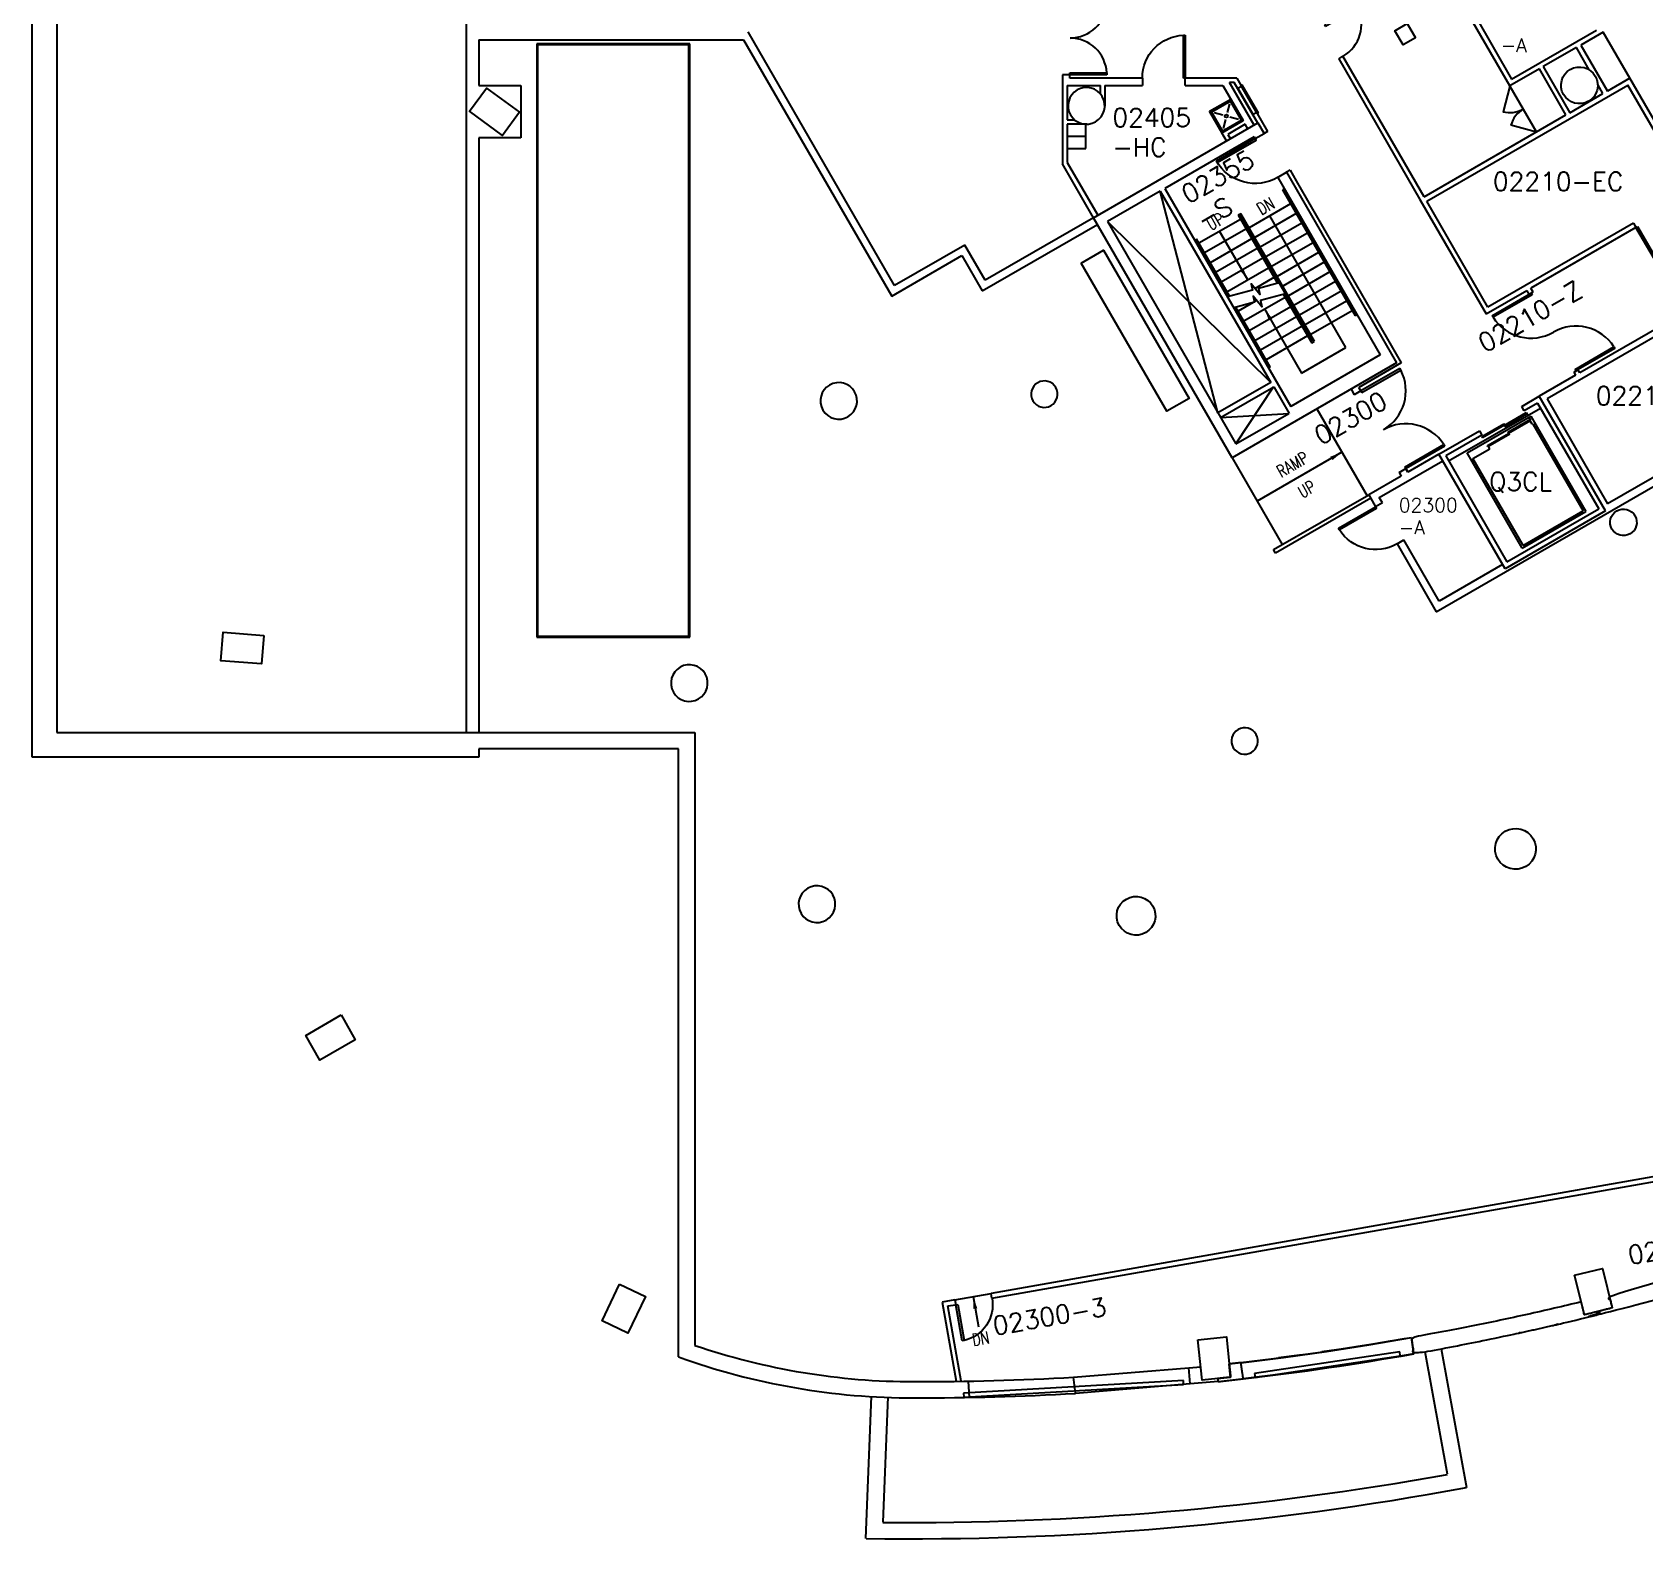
# Model space of a CAD drawing. Extents: x -2225 to 2382, y 4758 to 10467.
# Drawn here: x -1957 to -376, y 4767 to 6245 of the extents above; entities that cross this region are included whole.
import ezdxf
from ezdxf.enums import TextEntityAlignment as Align

# ---------------------------------------------------------------- set-up
doc = ezdxf.new("R2010")
doc.units = 0
doc.header["$LTSCALE"] = 48
doc.header["$MEASUREMENT"] = 0
doc.layers.get('0').update_dxf_attribs({"linetype": 'CONTINUOUS'})
for name, color, linetype in [('ARDOOR', 7, 'CONTINUOUS'), ('ARDOORNO', 4, 'CONTINUOUS'), ('ARROOMNO', 4, 'CONTINUOUS'), ('ARWALL', 7, 'CONTINUOUS'), ('COL', 14, 'CONTINUOUS'), ('EQUIP', 30, 'CONTINUOUS'), ('EXDOOR', 8, 'CONTINUOUS'), ('EXWALL', 8, 'CONTINUOUS'), ('FIRE', 10, 'CONTINUOUS'), ('MILL', 1, 'CONTINUOUS'), ('MPFIXTURE', 3, 'CONTINUOUS'), ('TXT', 4, 'CONTINUOUS')]:
    doc.layers.add(name, color=color, linetype=linetype)
doc.styles.add('ROMANS', font='romans.shx', dxfattribs={"height": 18})
doc.styles.get("Standard").update_dxf_attribs({"font": 'simplex.shx', "width": 0.75, "height": 12})
doc.dimstyles.get("Standard").update_dxf_attribs({"dimtxt": 12, "dimasz": 12, "dimexe": 9, "dimexo": 3, "dimgap": 12, "dimtad": 1, "dimdec": 4, "dimzin": 0, "dimtxsty": 'STANDARD', "dimblk": 'OBLIQUE', "dimcen": 0, "dimdle": 3, "dimclrd": 256, "dimclre": 256, "dimclrt": 256, "dimazin": 3, "dimtfac": 1, "dimtdec": 4, "dimtix": 1, "dimtmove": 0, "dimatfit": 3, "dimtolj": 1, "dimtzin": 0})

# ---------------------------------------------------------------- blocks, each defined once
blk = doc.blocks.new('FHC')
for points in [[(-16, 0), (-16, 1), (16, 1), (16, 0)], [(-15, -4), (-15, 0), (15, 0), (15, -4)]]:
    blk.add_lwpolyline(points, close=True)
blk = doc.blocks.new('SNK-JC-1')
for p, q in [((9.5, 14.5), (3.2, 20.8)), ((14.5, 14.5), (20.8, 20.8)), ((3.2, 3.2), (9.5, 9.5)), ((20.8, 3.2), (14.5, 9.5))]:
    blk.add_line(p, q)
at = {"flags": 128}
for points in [[(0, 24), (0, 0), (24, 0), (24, 24)], [(1.2, 22.8), (1.2, 1.2), (22.8, 1.2), (22.8, 22.8)]]:
    blk.add_lwpolyline(points, close=True, dxfattribs=at)
blk.add_circle((12, 12), 1.5)
blk = doc.blocks.new('3-00-DR')
at = {"color": 0}
for p, q in [((0, 36), (0, 0)), ((1.8, 36), (0, 36)), ((1.8, 0), (1.8, 36)), ((0, 0), (1.8, 0))]:
    blk.add_line(p, q, dxfattribs=at)
blk.add_arc((-0.1, 0), 36.1, 0.049, 87.097, dxfattribs=at)
blk = doc.blocks.new('7-04-DRS')
at = {"color": 0}
for p, q in [((0, 44), (0, 0)), ((1.8, 44), (0, 44)), ((1.8, 0), (1.8, 44)), ((86.2, 0), (86.2, 44)), ((86.2, 44), (88, 44)), ((88, 44), (88, 0)), ((0, 0), (1.8, 0)), ((88, 0), (86.2, 0))]:
    blk.add_line(p, q, dxfattribs=at)
for centre, start, end in [((-0.1, 0), 0.0327, 87.6426), ((88.1, 0), 92.3574, 179.9673)]:
    blk.add_arc(centre, 44.1, start, end, dxfattribs=at)
blk = doc.blocks.new('3-06-DR')
at = {"color": 0}
for p, q in [((0, 42), (0, 0)), ((1.8, 42), (0, 42)), ((1.8, 0), (1.8, 42)), ((0, 0), (1.8, 0))]:
    blk.add_line(p, q, dxfattribs=at)
blk.add_arc((-0.1, 0), 42.1, 0.0359, 87.5264, dxfattribs=at)
blk = doc.blocks.new('6-00-DRS')
at = {"color": 0}
for p, q in [((0, 36), (0, 0)), ((1.8, 36), (0, 36)), ((1.8, 0), (1.8, 36)), ((70.2, 0), (70.2, 36)), ((70.2, 36), (72, 36)), ((72, 36), (72, 0)), ((0, 0), (1.8, 0)), ((72, 0), (70.2, 0))]:
    blk.add_line(p, q, dxfattribs=at)
for centre, start, end in [((-0.1, 0), 0.049, 87.097), ((72.1, 0), 92.903, 179.951)]:
    blk.add_arc(centre, 36.1, start, end, dxfattribs=at)
blk = doc.blocks.new('7-04-SDRS')
at = {"color": 0}
for p, q in [((86.2, 0), (86.2, 44)), ((86.2, 44), (88, 44)), ((88, 44), (88, 0)), ((0, -44), (0, 0)), ((0, 0), (1.8, 0)), ((1.8, 0), (1.8, -44)), ((88, 0), (86.2, 0)), ((1.8, -44), (0, -44))]:
    blk.add_line(p, q, dxfattribs=at)
for centre, start, end in [((88.1, 0), 92.3574, 179.9673), ((-0.1, 0), 272.3574, 359.9673)]:
    blk.add_arc(centre, 44.1, start, end, dxfattribs=at)

msp = doc.modelspace()

# ---------------------------------------------------------------- linework, layer by layer
at = {"layer": 'ARWALL'}
for p, q in [((-1531.2, 5557.5), (-1531.2, 6400.3)), ((-508, 6191.9), (-582.2, 6320.6)), ((-541, 6259), (-506.2, 6198.6)), ((-1519.3, 6237.1), (-1259.4, 6237.1)), ((-1519.2, 6237.1), (-1519.2, 6192.3)), ((-1259.4, 6237.1), (-1114.2, 5985.7)), ((-1111.4, 5996.1), (-1255, 6244.8)), ((-506.2, 6198.6), (-423, 6246.6)), ((-416.2, 6244.6), (-438.2, 6231.8)), ((-675.7, 6218.5), (-671.5, 6221)), ((-675.7, 6218.5), (-596.1, 6080.6)), ((-591.9, 6083), (-671.5, 6221)), ((-442.6, 6229.7), (-475.2, 6210.8)), ((-429.9, 6207.6), (-442.6, 6229.7)), ((-438.2, 6231.8), (-412.2, 6186.8)), ((-939.6, 6202.9), (-946.8, 6202.9)), ((-946.8, 6202.9), (-946.8, 6115.6)), ((-939.6, 6199.6), (-939.6, 6202.9)), ((-478.9, 6208.7), (-508, 6191.9)), ((-452.8, 6163.4), (-478.9, 6208.7)), ((-475.2, 6210.8), (-449.1, 6165.5)), ((-1519.2, 6192.3), (-1478.1, 6192.3)), ((-1478.1, 6192.3), (-1478.1, 6141.1)), ((-941.9, 6192.4), (-909.4, 6192.4)), ((-941.9, 6192.4), (-941.9, 6158.7)), ((-868.3, 6199.6), (-939.6, 6199.6)), ((-909.4, 6184.1), (-909.4, 6192.4)), ((-905.2, 6192.4), (-905.2, 6171.9)), ((-905.2, 6192.4), (-868.3, 6192.4)), ((-868.3, 6199.6), (-868.3, 6192.4)), ((-826.3, 6192.4), (-826.3, 6199.6)), ((-775.7, 6199.6), (-826.3, 6199.6)), ((-826.3, 6192.4), (-789.4, 6192.4)), ((-789.4, 6192.4), (-769.5, 6157.9)), ((-758.6, 6153.5), (-782.7, 6195.4)), ((-778.1, 6195.4), (-782.7, 6195.4)), ((-755.1, 6155.5), (-778.1, 6195.4)), ((-775.7, 6199.6), (-745.4, 6147.3)), ((-589.3, 6078.8), (-392.1, 6192.7)), ((-416.5, 6184.4), (-421.6, 6193.4)), ((-390.2, 6199.6), (-412.2, 6186.8)), ((-332.1, 6088.9), (-392.1, 6192.7)), ((-352, 6133.3), (-390.2, 6199.6)), ((-449.1, 6165.5), (-416.5, 6184.4)), ((-941.9, 6158.7), (-934.8, 6158.7)), ((-922.8, 6154.4), (-941.9, 6154.4)), ((-941.9, 6154.4), (-941.9, 6116.9)), ((-790.3, 6145.9), (-769.5, 6157.9)), ((-767.4, 6154.3), (-784.5, 6144.4)), ((-764.9, 6149.9), (-767.4, 6154.3)), ((-591.8, 6083.1), (-452.8, 6163.4)), ((-1478.1, 6141.1), (-1519.2, 6141.1)), ((-1519.2, 6141.1), (-1519.2, 5557.5)), ((-785.7, 6137.9), (-790.3, 6145.9)), ((-784.5, 6144.4), (-782, 6140)), ((-745.4, 6147.3), (-748.9, 6145.3)), ((-916.2, 6062.6), (-946.8, 6115.6)), ((-941.9, 6116.9), (-912, 6065)), ((-723.4, 6109.2), (-726.9, 6107.2)), ((-596.1, 6080.6), (-531.2, 5968.2)), ((-529.4, 5975), (-589.3, 6078.8)), ((-916.2, 6062.6), (-1022.6, 6001.2)), ((-1025.4, 5990.8), (-912.4, 6055.9)), ((-386.6, 6057.4), (-529.4, 5975)), ((-384.1, 6053.1), (-487.1, 5993.6)), ((-386.6, 6057.4), (-384.1, 6053.1)), ((-1042.6, 6035.8), (-1111.4, 5996.1)), ((-1022.6, 6001.2), (-1042.6, 6035.8)), ((-1114.2, 5985.7), (-1045.4, 6025.4)), ((-1045.4, 6025.4), (-1025.4, 5990.8)), ((-580.1, 5676.1), (-45.3, 5984.8)), ((-531.2, 5968.2), (-491.3, 5991.2)), ((-491.3, 5991.2), (-489.1, 5987.3)), ((-484.9, 5989.7), (-489.1, 5987.3)), ((-484.9, 5989.7), (-487.1, 5993.6)), ((-333, 5964.7), (-471.2, 5884.9)), ((-336.1, 5970), (-439.1, 5910.5)), ((-614.3, 5920.2), (-655.9, 5896.2)), ((-443.3, 5908), (-479, 5887.5)), ((-445.1, 5911.1), (-440.9, 5913.5)), ((-445.1, 5911.1), (-443.3, 5908)), ((-439.1, 5910.5), (-440.9, 5913.5)), ((-663.6, 5894.3), (-660.5, 5888.9)), ((-653.9, 5892.7), (-660.5, 5888.9)), ((-653.9, 5892.7), (-655.9, 5896.2)), ((-471.2, 5884.9), (-411.9, 5782)), ((-219.6, 5893), (-411.9, 5782)), ((-635.9, 5788.1), (-573.5, 5824.1)), ((-577.4, 5830.7), (-607.9, 5813)), ((-614.5, 5809.2), (-646.3, 5790.8)), ((-616.5, 5812.7), (-609.9, 5816.5)), ((-616.5, 5812.7), (-614.5, 5809.2)), ((-609.9, 5816.5), (-607.9, 5813)), ((-646.3, 5790.8), (-639.5, 5779)), ((-632.9, 5782.9), (-639.5, 5779)), ((-632.9, 5782.9), (-635.9, 5788.1)), ((-618.5, 5742.7), (-611.9, 5746.5)), ((-618.5, 5742.7), (-580.1, 5676.1)), ((-577.3, 5686.5), (-611.9, 5746.5)), ((-515.1, 5722.4), (-577.3, 5686.5)), ((-329.1, 5128.6), (-1016.6, 5007.4)), ((-1015.8, 5002.6), (-331.6, 5123.2)), ((-1052.1, 5001.1), (-1064.6, 4998.9)), ((-1064.6, 4998.9), (-1051, 4921.2)), ((-1052.1, 5001.1), (-1051.2, 4996.3)), ((-1015.8, 5002.6), (-1016.6, 5007.4)), ((-1059, 4995), (-1051.2, 4996.3)), ((-1046, 4921.2), (-1059, 4995))]:
    msp.add_line(p, q, dxfattribs=at)
at = {"layer": 'ARWALL', "flags": 128}
msp.add_lwpolyline([(-600.5, 6239.1), (-612.6, 6232.1), (-620.6, 6246), (-608.5, 6253), (-600.5, 6239.1)], dxfattribs=at)
at = {"layer": 'ARWALL'}
msp.add_lwpolyline([(-723.4, 6109.2), (-717.4, 6098.8), (-614.3, 5920.2)], dxfattribs=at)
at = {"layer": 'COL', "flags": 128}
for points in [[(-1479.4, 6166), (-1495.9, 6143.4), (-1528.2, 6167), (-1511.7, 6189.6), (-1479.4, 6166)], [(-1730.2, 5652.8), (-1732.3, 5624.9), (-1772.2, 5628), (-1770, 5655.9), (-1730.2, 5652.8)], [(-1654.3, 5280.5), (-1640.3, 5256.2), (-1675, 5236.2), (-1689, 5260.5), (-1654.3, 5280.5)], [(-444.3, 5025.2), (-417.1, 5031.9), (-407.5, 4993.1), (-434.7, 4986.3), (-444.3, 5025.2)], [(-1381.1, 5016.5), (-1355.8, 5004.4), (-1373, 4968.3), (-1398.3, 4980.4), (-1381.1, 5016.5)], [(-813.8, 4961.9), (-785.9, 4964.9), (-781.7, 4925.1), (-809.5, 4922.2), (-813.8, 4961.9)]]:
    msp.add_lwpolyline(points, dxfattribs=at)
at = {"layer": 'COL', "extrusion": (0, 0, -1)}
for centre, radius in [((439.6, 6192.5), 18), ((923.2, 6172.4), 18), ((1166.1, 5882.9), 18), ((964.4, 5889.5), 13), ((396.4, 5763.7), 13), ((1312.7, 5606.1), 18), ((767.9, 5549.2), 13), ((502.3, 5443.4), 20), ((1187.5, 5389.2), 18), ((874.5, 5377.8), 19)]:
    msp.add_arc(centre, radius, 330.0000000001853, 329.9999942706195, dxfattribs=at)
at = {"layer": 'EQUIP'}
for p, q in [((-1462.2, 6233.1), (-1462.2, 5651.1)), ((-1461.2, 6232.1), (-1462.2, 6233.1)), ((-1312.2, 6233.1), (-1462.2, 6233.1)), ((-1461.2, 5652.1), (-1461.2, 6232.1)), ((-1313.2, 6232.1), (-1461.2, 6232.1)), ((-1312.2, 6233.1), (-1313.2, 6232.1)), ((-1313.2, 5652.1), (-1313.2, 6232.1)), ((-1312.2, 5651.1), (-1312.2, 6233.1)), ((-1462.2, 5651.1), (-1461.2, 5652.1)), ((-1462.2, 5651.1), (-1312.2, 5651.1)), ((-1461.2, 5652.1), (-1313.2, 5652.1)), ((-1312.2, 5651.1), (-1313.2, 5652.1)), ((-1307.2, 5157.7), (-1306.8, 5157.7))]:
    msp.add_line(p, q, dxfattribs=at)
at = {"layer": 'EQUIP', "flags": 128}
msp.add_lwpolyline([(-928.3, 6018.1), (-906.3, 6030.8), (-822.4, 5885.4), (-844.4, 5872.7), (-928.3, 6018.1)], dxfattribs=at)
at = {"layer": 'EXDOOR'}
for p, q in [((-513.5, 5858.8), (-492, 5871.3)), ((-512.9, 5857.8), (-491.4, 5870.2)), ((-492, 5871.3), (-491.4, 5870.2)), ((-535.2, 5848.1), (-513.6, 5860.5)), ((-534.5, 5847), (-513, 5859.4)), ((-534.5, 5847), (-513, 5859.4)), ((-513, 5859.4), (-513.6, 5860.5)), ((-512.9, 5857.8), (-513.5, 5858.8)), ((-512.9, 5857.8), (-513.5, 5858.8)), ((-509.7, 5852.1), (-488.1, 5864.6)), ((-509.2, 5851.3), (-487.6, 5863.7)), ((-487.6, 5863.7), (-488.1, 5864.6)), ((-535.2, 5848.1), (-534.5, 5847)), ((-535.2, 5848.1), (-534.5, 5847)), ((-529.9, 5839), (-508.4, 5851.4)), ((-529.4, 5838.1), (-529.9, 5839)), ((-529.4, 5838.1), (-507.9, 5850.6)), ((-509.2, 5851.3), (-509.7, 5852.1)), ((-507.9, 5850.6), (-508.4, 5851.4))]:
    msp.add_line(p, q, dxfattribs=at)
at = {"layer": 'EXDOOR', "ltscale": 0.01, "flags": 128}
msp.add_lwpolyline([(-757.6, 6140.2), (-795.7, 6118.2), (-794.9, 6116.7), (-756.7, 6138.7), (-757.6, 6140.2)], dxfattribs=at)
msp.add_lwpolyline([(-735.6, 6102.1), (-735.6, 6102.1, -0.414214), (-795.7, 6118.2)], format="xyb", dxfattribs=at)
at = {"layer": 'EXWALL'}
for p, q in [((-1957.2, 5533.5), (-1957.2, 7050.5)), ((-1933.2, 7038.5), (-1933.2, 5557.5)), ((-916.2, 6062.6), (-754.9, 6155.7)), ((-754.9, 6155.7), (-748.9, 6145.3)), ((-758.6, 6142), (-846.3, 6091.4)), ((-758.6, 6142), (-757.6, 6140.3)), ((-757.6, 6140.3), (-748.9, 6145.3)), ((-735.7, 6102.1), (-726.9, 6107.2)), ((-726.9, 6107.2), (-618.9, 5920.1)), ((-846.3, 6091.4), (-722.8, 5877.5)), ((-735.5, 6102.1), (-635.1, 5928.1)), ((-729.6, 6090.8), (-730.9, 6090.1)), ((-730.9, 6090.1), (-659.4, 5966.2)), ((-658.1, 5967), (-729.6, 6090.8)), ((-850.8, 6088.8), (-902.5, 6058.9)), ((-794.2, 5871.2), (-850.8, 6088.8)), ((-850.8, 6088.8), (-742.4, 5901.1)), ((-722.9, 6076.2), (-763.6, 6052.7)), ((-780.2, 5827), (-916.2, 6062.6)), ((-902.5, 6058.9), (-742.4, 5901.1)), ((-902.5, 6058.9), (-776.5, 5840.7)), ((-772.2, 6061), (-812.9, 6037.5)), ((-773.1, 6065.7), (-774.4, 6065)), ((-774.4, 6065), (-774.4, 6065)), ((-774.4, 6065), (-735.9, 5998.1)), ((-734.4, 5998.5), (-773.1, 6065.7)), ((-771.6, 6066.6), (-772.9, 6065.8)), ((-772.9, 6065.8), (-701.4, 5942)), ((-699.4, 5941.4), (-771.6, 6066.6)), ((-717.4, 6066.6), (-758.1, 6043.1)), ((-766.7, 6051.5), (-807.4, 6028)), ((-711.9, 6057.1), (-752.6, 6033.6)), ((-706.4, 6047.6), (-747.1, 6024.1)), ((-815.1, 6041.5), (-816.4, 6040.7)), ((-816.4, 6040.7), (-784.4, 5985.2)), ((-782.9, 5985.6), (-815.1, 6041.5)), ((-815.1, 6041.5), (-815.1, 6041.5)), ((-761.2, 6042), (-801.9, 6018.5)), ((-755.7, 6032.5), (-796.4, 6009)), ((-700.9, 6038.1), (-741.6, 6014.6)), ((-695.4, 6028.5), (-736.1, 6005)), ((-750.2, 6022.9), (-790.9, 5999.4)), ((-785.4, 5989.9), (-744.7, 6013.4)), ((-689.9, 6019), (-730.6, 5995.5)), ((-739.2, 6003.9), (-757.8, 5993.1)), ((-684.4, 6009.5), (-725.1, 5986)), ((-678.9, 6000), (-719.6, 5976.5)), ((-759.7, 5979.3), (-774.4, 5970.8)), ((-768.9, 5961.3), (-728.2, 5984.8)), ((-760.3, 5991.7), (-760.6, 5991.5)), ((-756, 5981.4), (-758.4, 5980.1)), ((-729.7, 5987.4), (-702.2, 5939.8)), ((-707.7, 5952.4), (-728.2, 5987.8)), ((-673.4, 5990.4), (-714.1, 5966.9)), ((-667.9, 5980.9), (-708.6, 5957.4)), ((-778.2, 5974.4), (-751, 5927.4)), ((-742.9, 5916.3), (-776.7, 5974.8)), ((-722.7, 5975.3), (-763.4, 5951.8)), ((-757.9, 5942.3), (-717.2, 5965.8)), ((-662.4, 5971.4), (-703.1, 5947.9)), ((-658.1, 5967), (-659.4, 5966.2)), ((-711.7, 5956.2), (-752.4, 5932.7)), ((-701.6, 5941.9), (-707.7, 5952.4)), ((-706.2, 5946.7), (-746.9, 5923.2)), ((-702.2, 5939.8), (-699.4, 5941.4)), ((-701.4, 5942), (-701.6, 5941.9)), ((-618.9, 5920.1), (-780.1, 5827)), ((-751, 5927.4), (-744.9, 5916.9)), ((-744.9, 5916.9), (-745.4, 5916.6)), ((-742.9, 5916.3), (-744.6, 5915.3)), ((-635.1, 5928.1), (-722.8, 5877.5)), ((-742.4, 5901.1), (-794.2, 5871.2)), ((-791.5, 5866.6), (-739.5, 5896.7)), ((-776.5, 5840.7), (-739.6, 5896.6)), ((-739.5, 5896.7), (-724.4, 5870.6)), ((-496.2, 5877.5), (-479, 5887.5)), ((-414.1, 5775.1), (-479, 5887.5)), ((-791.5, 5866.6), (-724.6, 5870.7)), ((-776.5, 5840.7), (-724.5, 5870.7)), ((-697.1, 5875), (-647.9, 5789.9)), ((-567.9, 5824), (-477.9, 5875.9)), ((-493.7, 5873.3), (-496.2, 5877.5)), ((-480.7, 5880.8), (-493.7, 5873.3)), ((-492.5, 5871.2), (-491.9, 5871.6)), ((-491.9, 5871.6), (-490.3, 5868.8)), ((-480.7, 5880.8), (-420.7, 5776.9)), ((-577.4, 5830.7), (-537.7, 5853.5)), ((-549.6, 5832), (-487.2, 5868)), ((-537.7, 5853.5), (-535.3, 5849.3)), ((-487.3, 5863.6), (-489.1, 5866.9)), ((-487.9, 5863.2), (-487.3, 5863.6)), ((-486, 5860), (-487.9, 5863.2)), ((-487.2, 5868), (-433.2, 5774.5)), ((-485.2, 5860.5), (-486, 5860)), ((-485.2, 5860.5), (-435.9, 5775.2)), ((-535.3, 5849.3), (-570.7, 5828.9)), ((-528.9, 5838.2), (-529.5, 5837.8)), ((-527.6, 5836), (-528.9, 5838.2)), ((-780.2, 5827), (-731.1, 5741.9)), ((-512.5, 5718.3), (-577.4, 5830.7)), ((-570.7, 5828.9), (-510.7, 5724.9)), ((-495.6, 5738.5), (-549.6, 5832)), ((-544.1, 5826.5), (-527.6, 5836)), ((-494.8, 5741.2), (-544.1, 5826.5)), ((-607.9, 5813), (-609.9, 5816.5)), ((-739.6, 5737), (-646.3, 5790.8)), ((-644.3, 5787.4), (-737.6, 5733.5)), ((-414.1, 5775.1), (-512.5, 5718.3)), ((-510.7, 5724.9), (-420.7, 5776.9)), ((-495.6, 5738.5), (-433.2, 5774.5)), ((-494.8, 5741.2), (-435.9, 5775.2)), ((-737.6, 5733.5), (-739.6, 5737)), ((-1933.2, 5557.5), (-1307.2, 5557.5)), ((-1307.2, 5557.5), (-1307.2, 4956.4)), ((-1323.2, 5541.5), (-1519.2, 5541.5)), ((-1519.2, 5541.5), (-1519.2, 5533.5)), ((-1323.2, 4945), (-1323.2, 5541.5)), ((-1519.2, 5533.5), (-1957.2, 5533.5)), ((-1052.1, 5001.1), (-1016.6, 5007.4)), ((-668.4, 4953.4), (-692.1, 4949.9)), ((-687.8, 4950.4), (-646.1, 4956.9)), ((-652.7, 4955.8), (-687.8, 4950.4)), ((-646.1, 4956.9), (-652.7, 4955.8)), ((-625.3, 4960.4), (-649.5, 4956.4)), ((-646.1, 4956.9), (-604.4, 4964)), ((-609.5, 4963.1), (-646.1, 4956.9)), ((-602.1, 4948.1), (-604.4, 4964)), ((-575.2, 4953.1), (-550.4, 4817.1)), ((-822.6, 4934.5), (-810.9, 4935.4)), ((-781.7, 4925.1), (-783.1, 4938.1)), ((-771.6, 4939.4), (-729.7, 4944.6)), ((-739.5, 4943.3), (-771.6, 4939.4)), ((-615.9, 4950.1), (-758.3, 4928.9)), ((-757.7, 4924.9), (-615.3, 4946.2)), ((-729.7, 4944.6), (-739.5, 4943.3)), ((-711.4, 4947.2), (-734.7, 4944)), ((-729.7, 4944.6), (-687.8, 4950.4)), ((-696.1, 4949.2), (-729.7, 4944.6)), ((-687.8, 4950.4), (-696.1, 4949.2)), ((-643.7, 4941), (-685.5, 4934.6)), ((-602.1, 4948.1), (-643.7, 4941)), ((-615.3, 4946.2), (-615.9, 4950.1)), ((-569, 4829.9), (-591, 4950.2)), ((-828.1, 4922), (-1043.7, 4909.6)), ((-1039.3, 4921.3), (-1038.3, 4905.4)), ((-935.7, 4925.3), (-822.6, 4934.5)), ((-933.8, 4909.4), (-935.7, 4925.3)), ((-827.8, 4918), (-828.1, 4922)), ((-821.3, 4918.6), (-822.6, 4934.5)), ((-793.9, 4920.8), (-821.3, 4918.6)), ((-794.5, 4923.8), (-781.7, 4925.1)), ((-727.4, 4928.8), (-769.3, 4923.6)), ((-758.3, 4928.9), (-757.7, 4924.9)), ((-685.5, 4934.6), (-727.4, 4928.8)), ((-1139.4, 4767), (-1134.1, 4906.6)), ((-1118.1, 4906), (-1122.8, 4782.8)), ((-1043.7, 4909.6), (-1043.5, 4905.6)), ((-1043.5, 4905.6), (-827.8, 4918)), ((-821.3, 4918.6), (-933.8, 4909.3))]:
    msp.add_line(p, q, dxfattribs=at)
for points in [[(-734.1, 5998.6), (-754.3, 5993.2), (-753, 5987.2), (-761.5, 5997.6), (-760.3, 5991.6), (-784.9, 5985.1)], [(-727.9, 5987.8), (-752.3, 5981.3), (-751, 5975.3), (-759.6, 5985.7), (-758.3, 5979.7), (-778.7, 5974.3)]]:
    msp.add_lwpolyline(points, dxfattribs=at)
for centre, radius, start, end in [((-1092.2, 5588.8), 668, 251.2241, 270.0003), ((-1092.2, 5588.8), 684, 250.2614, 270.0003), ((-1092.2, 7700.8), 2796, 276.6319, 280.0965), ((-1092.2, 7700.8), 2780, 270.0003, 273.227), ((-1092.2, 7700.8), 2796, 270.0003, 273.2477), ((-1096.3, 7749), 2966.4, 269.4889, 280.2388), ((-1096.3, 7749), 2982.4, 269.1725, 280.5467)]:
    msp.add_arc(centre, radius, start, end, dxfattribs=at)
for points, weights, knots in [([(123.8, 5186.4), (130.6, 5189.8), (137.4, 5193.1), (138.1, 5191.8), (138.9, 5190.5), (-130.4, 5058.4), (-421.7, 4986.4), (-421.9, 4987.9), (-422.2, 4989.4), (-414.8, 4991.2), (-407.5, 4993.1), (-409, 4999.4), (-410.6, 5005.7), (-136.5, 5075), (118.1, 5198.1), (120.9, 5192.3), (123.8, 5186.4)], [1, 1, 1, 1, 1, 0.994293276233, 1, 1, 1, 1, 1, 1, 1, 0.994858754548, 1, 1, 1], [0, 0, 0, 0.125, 0.125, 0.25, 0.25, 0.375, 0.375, 0.5, 0.5, 0.625, 0.625, 0.75, 0.75, 0.875, 0.875, 1, 1, 1]), ([(-437.8, 4999), (-436.2, 4992.7), (-434.7, 4986.3), (-428.4, 4987.9), (-422.2, 4989.4), (-421.9, 4987.9), (-421.7, 4986.4), (-511.2, 4964.3), (-602.1, 4948.1), (-603.2, 4956.1), (-604.4, 4964), (-520.6, 4979), (-437.8, 4999)], [1, 1, 1, 1, 1, 1, 1, 0.999456133683, 1, 1, 1, 0.999532820434, 1], [0, 0, 0, 0.166667, 0.166667, 0.333333, 0.333333, 0.5, 0.5, 0.666667, 0.666667, 0.833333, 0.833333, 1, 1, 1]), ([(-769.3, 4923.6), (-781.6, 4922.1), (-793.9, 4920.8), (-794.2, 4922.3), (-794.5, 4923.8), (-788.1, 4924.5), (-781.7, 4925.1), (-782.4, 4931.6), (-783.1, 4938.1), (-777.4, 4938.7), (-771.6, 4939.4), (-770.5, 4931.5), (-769.3, 4923.6)], [1, 0.99999017937, 1, 1, 1, 1, 1, 1, 1, 0.999997863409, 1, 1, 1], [0, 0, 0, 0.166667, 0.166667, 0.333333, 0.333333, 0.5, 0.5, 0.666667, 0.666667, 0.833333, 0.833333, 1, 1, 1])]:
    msp.add_rational_spline(points, weights, degree=2, knots=knots, dxfattribs=at)
at = {"layer": 'MILL'}
for p, q in [((-390.2, 6199.6), (-416.2, 6244.6)), ((-507.8, 6191.7), (-514.5, 6166.6)), ((-507.8, 6191.7), (-481.8, 6146.6)), ((-923.9, 6130.4), (-923.9, 6154.4)), ((-481.8, 6146.6), (-506.9, 6153.4)), ((-923.9, 6142.4), (-941.9, 6142.4)), ((-941.9, 6130.4), (-923.9, 6130.4))]:
    msp.add_line(p, q, dxfattribs=at)
for centre, start, end in [((-508, 6191.9), 255.4828, 300), ((-481.6, 6146.4), 120, 164.5172)]:
    msp.add_arc(centre, 26.2, start, end, dxfattribs=at)

# ---------------------------------------------------------------- block references
at = {"layer": 'ARDOOR'}
for name, p, rotation in [('6-00-DRS', (-939.3, 6274.9), 270), ('3-00-DR', (-689.5, 6252.2), 299.9999999999989), ('7-04-SDRS', (-487, 5988.5), 299.9999999997842), ('7-04-DRS', (-653.9, 5892.7), 300.0001451936558)]:
    msp.add_blockref(name, p, dxfattribs=dict(at, rotation=rotation))
at = {"layer": 'ARDOOR', "xscale": -1}
msp.add_blockref('3-06-DR', (-826.3, 6199.6), dxfattribs=at)
for name, p, rotation in [('3-00-DR', (-384.1, 6053.1), 209.9996455293619), ('3-06-DR', (-639.5, 5779), 119.9999999997507), ('3-00-DR', (-1051.2, 4996.3), 189.9999999998245)]:
    msp.add_blockref(name, p, dxfattribs=dict(at, rotation=rotation))
at = {"layer": 'FIRE', "rotation": 299.9999999998032}
msp.add_blockref('FHC', (-763.6, 6178.7), dxfattribs=at)
at = {"layer": 'MPFIXTURE', "rotation": 119.9999999999991}
msp.add_blockref('SNK-JC-1', (-769.5, 6157.9), dxfattribs=at)

# ---------------------------------------------------------------- texts
at = {"layer": 'ARDOORNO', "style": 'ROMANS'}
msp.add_text('02300-3A', height=18, rotation=10, dxfattribs=at).set_placement((-390.2, 5035.7))
at = {"layer": 'ARROOMNO', "style": 'ROMANS'}
for s, height, p in [('-A', 13.5, (-516.8, 6225)), ('02405', 18, (-897.7, 6151.9)), ('-HC', 18, (-897.7, 6122.8)), ('02210-EC', 18, (-524.5, 6089.2)), ('02211-TC', 18, (-423.5, 5879)), ('Q3CL', 18, (-528.2, 5794.8)), ('02300', 13.5, (-616.8, 5773.9)), ('-A', 13.5, (-616.8, 5752.1))]:
    msp.add_text(s, height=height, dxfattribs=at).set_placement(p)
for s, rotation, p in [('02355', 30, (-823.2, 6075.8)), ('-S', 30, (-808.6, 6050.6)), ('02210-Z', 30, (-532.2, 5929.9)), ('02300', 30, (-693, 5839)), ('02300-3', 10, (-1013.3, 4966.2))]:
    msp.add_text(s, height=18, rotation=rotation, dxfattribs=at).set_placement(p)
at = {"layer": 'TXT', "width": 0.75}
msp.add_text('DN', height=12, rotation=10, dxfattribs=at).set_placement((-1028.1, 4968.8), align=Align.TOP_CENTER)
at = {"layer": 'TXT', "char_height": 12, "rotation": 30}
for s, width, insert, attachment_point in [('DN', 22.183, (-757.6, 6075.2), 1), ('UP', 22.183, (-806.8, 6060), 1), ('RAMP', 75.044, (-721.1, 5820.6), 5), ('UP', 75.044, (-707.1, 5796.3), 5)]:
    msp.add_mtext_dynamic_manual_height_columns(s, width=width, gutter_width=60, heights=[0], dxfattribs=dict(at, insert=insert, attachment_point=attachment_point))

# ---------------------------------------------------------------- leaders
at = {"layer": 'TXT'}
for points, override in [([(-748.5, 5973.1), (-712.2, 5910.2), (-668.7, 5935.4), (-743.2, 6064.4)], {"dimgap": 12, "dimtad": 0, "dimdec": 1, "dimtdec": 1}), ([(-765, 6001.7), (-792.5, 6049.3)], {"dimgap": 12, "dimtad": 0, "dimdec": 1, "dimtdec": 1}), ([(-672.5, 5832.5), (-755.6, 5784.5)], {"dimgap": 12, "dimtad": 0, "dimdec": 1, "dimtdec": 1}), ([(-1034.3, 5004.3), (-1029.1, 4974.7)], {"dimgap": 12, "dimtad": 0})]:
    msp.add_leader(points, dimstyle='STANDARD', override=override, dxfattribs=at)

doc.saveas('drawing.dxf')
